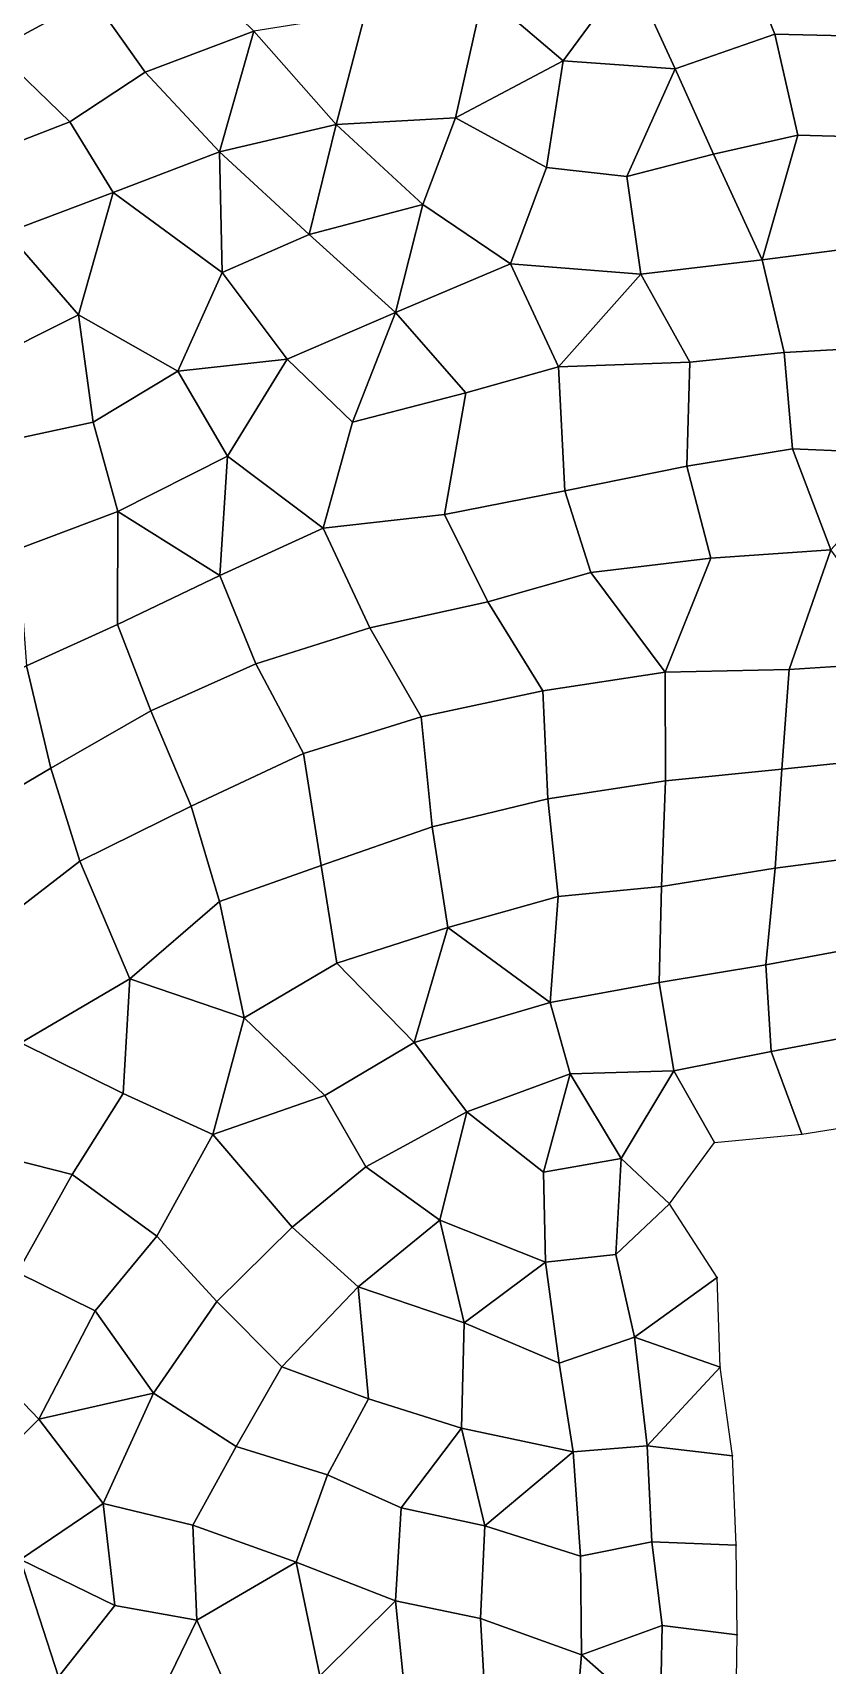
# Model space of a CAD drawing. Extents: x 380707 to 407438, y 6452841 to 6483357.
# Drawn here: x 388738 to 389535, y 6457756 to 6459394 of the extents above; entities that cross this region are included whole.
import ezdxf

# ---------------------------------------------------------------- set-up
doc = ezdxf.new("R2010")
doc.units = 0
for name, color, linetype in [('MESH_BOUND', 25, 'CONTINUOUS'), ('MESH_ELEMS', 18, 'CONTINUOUS'), ('MESH_NODES', 18, 'CONTINUOUS')]:
    doc.layers.add(name, color=color, linetype=linetype)

msp = doc.modelspace()

# ---------------------------------------------------------------- linework, layer by layer
at = {"layer": 'MESH_BOUND', "color": 25}
for points in [[(389509.42, 6458288.8, 0.064), (389597.144, 6458302.76, -0.275)], [(389376.672, 6458218.9, -0.136), (389421.595, 6458280.32, -0.225)], [(389421.595, 6458280.32, -0.225), (389509.42, 6458288.8, 0.064)], [(389424.225, 6458144.88, 0.118), (389376.672, 6458218.9, -0.136)], [(389427.3, 6458055.04, -0.157), (389424.225, 6458144.88, 0.118)], [(389439.838, 6457966.08, -0.073), (389427.3, 6458055.04, -0.157)], [(389443.431, 6457876.17, 0.08), (389439.838, 6457966.08, -0.073)], [(389444.518, 6457786.2, 0.145), (389443.431, 6457876.17, 0.08)], [(389443.118, 6457696.22, 0.135), (389444.518, 6457786.2, 0.145)]]:
    msp.add_polyline3d(points, dxfattribs=at)
at = {"layer": 'MESH_ELEMS', "color": 178}
for points in [[(388700.074, 6459376.63, -6.705), (388797.588, 6459429.44, -6.906), (388741.967, 6459498.34, -7.003), (388657.451, 6459451.54, -6.894)], [(389269.756, 6459365.76, -4.926), (389336.765, 6459456.8, -4.279), (389258.753, 6459508.18, -5.738), (389189.872, 6459433.87, -5.329)], [(389482.209, 6459392.48, -4.652), (389436.929, 6459502.82, -3.99), (389336.765, 6459456.8, -4.279), (389382.325, 6459357.8, -4.29)], [(389565.569, 6459489.62, -3.461), (389436.929, 6459502.82, -3.99), (389482.209, 6459392.48, -4.652), (389580.819, 6459390.25, -3.963)], [(388870.738, 6459482.33, -7.041), (388797.588, 6459429.44, -6.906), (388850.508, 6459354.18, -6.841), (388959.569, 6459395.47, -7.346)], [(389269.756, 6459365.76, -4.926), (389382.325, 6459357.8, -4.29), (389336.765, 6459456.8, -4.279), (389269.756, 6459365.76, -4.926)], [(388797.588, 6459429.44, -6.906), (388700.074, 6459376.63, -6.705), (388775.062, 6459304.58, -6.499), (388850.508, 6459354.18, -6.841)], [(389162.022, 6459308.52, -4.379), (389189.872, 6459433.87, -5.329), (389071.178, 6459413.34, -6.76), (389042.225, 6459301.86, -7.3)], [(389269.756, 6459365.76, -4.926), (389189.872, 6459433.87, -5.329), (389162.022, 6459308.52, -4.379), (389269.756, 6459365.76, -4.926)], [(389042.225, 6459301.86, -7.3), (389071.178, 6459413.34, -6.76), (388959.569, 6459395.47, -7.346), (389042.225, 6459301.86, -7.3)], [(388850.508, 6459354.18, -6.841), (388925.334, 6459274.42, -7.261), (388959.569, 6459395.47, -7.346), (388850.508, 6459354.18, -6.841)], [(388925.334, 6459274.42, -7.261), (389042.225, 6459301.86, -7.3), (388959.569, 6459395.47, -7.346), (388925.334, 6459274.42, -7.261)], [(389505.272, 6459291.08, -3.718), (389482.209, 6459392.48, -4.652), (389382.325, 6459357.8, -4.29), (389420.626, 6459272.03, -4.606)], [(389580.819, 6459390.25, -3.963), (389482.209, 6459392.48, -4.652), (389505.272, 6459291.08, -3.718), (389603.258, 6459288.6, -4.02)], [(388669.737, 6459263.77, -4.356), (388775.062, 6459304.58, -6.499), (388700.074, 6459376.63, -6.705), (388669.737, 6459263.77, -4.356)], [(389162.022, 6459308.52, -4.379), (389253.161, 6459258.66, -4.471), (389269.756, 6459365.76, -4.926), (389162.022, 6459308.52, -4.379)], [(389333.606, 6459249.58, -5.012), (389382.325, 6459357.8, -4.29), (389269.756, 6459365.76, -4.926), (389253.161, 6459258.66, -4.471)], [(388818.692, 6459233.44, -6.668), (388925.334, 6459274.42, -7.261), (388850.508, 6459354.18, -6.841), (388775.062, 6459304.58, -6.499)], [(389420.626, 6459272.03, -4.606), (389382.325, 6459357.8, -4.29), (389333.606, 6459249.58, -5.012), (389420.626, 6459272.03, -4.606)], [(388712.307, 6459193.6, -3.639), (388818.692, 6459233.44, -6.668), (388775.062, 6459304.58, -6.499), (388669.737, 6459263.77, -4.356)], [(388925.334, 6459274.42, -7.261), (389015.05, 6459191.42, -7.295), (389042.225, 6459301.86, -7.3), (388925.334, 6459274.42, -7.261)], [(389129.04, 6459221.63, -6.334), (389042.225, 6459301.86, -7.3), (389015.05, 6459191.42, -7.295), (389129.04, 6459221.63, -6.334)], [(389162.022, 6459308.52, -4.379), (389042.225, 6459301.86, -7.3), (389129.04, 6459221.63, -6.334), (389162.022, 6459308.52, -4.379)], [(389129.04, 6459221.63, -6.334), (389217.048, 6459162, -4.669), (389253.161, 6459258.66, -4.471), (389162.022, 6459308.52, -4.379)], [(389505.272, 6459291.08, -3.718), (389420.626, 6459272.03, -4.606), (389469.579, 6459165.94, -4.572), (389505.272, 6459291.08, -3.718)], [(389575.913, 6459179.66, -4.57), (389603.258, 6459288.6, -4.02), (389505.272, 6459291.08, -3.718), (389469.579, 6459165.94, -4.572)], [(388925.334, 6459274.42, -7.261), (388818.692, 6459233.44, -6.668), (388928.001, 6459153.42, -7.45), (388925.334, 6459274.42, -7.261)], [(388928.001, 6459153.42, -7.45), (389015.05, 6459191.42, -7.295), (388925.334, 6459274.42, -7.261), (388928.001, 6459153.42, -7.45)], [(389469.579, 6459165.94, -4.572), (389420.626, 6459272.03, -4.606), (389333.606, 6459249.58, -5.012), (389347.665, 6459151.56, -3.701)], [(389253.161, 6459258.66, -4.471), (389217.048, 6459162, -4.669), (389347.665, 6459151.56, -3.701), (389333.606, 6459249.58, -5.012)], [(388818.692, 6459233.44, -6.668), (388712.307, 6459193.6, -3.639), (388783.676, 6459110.77, -5.943), (388818.692, 6459233.44, -6.668)], [(388783.676, 6459110.77, -5.943), (388883.457, 6459054.47, -7.463), (388928.001, 6459153.42, -7.45), (388818.692, 6459233.44, -6.668)], [(389129.04, 6459221.63, -6.334), (389015.05, 6459191.42, -7.295), (389101.851, 6459113.06, -6.864), (389129.04, 6459221.63, -6.334)], [(389129.04, 6459221.63, -6.334), (389101.851, 6459113.06, -6.864), (389217.048, 6459162, -4.669), (389129.04, 6459221.63, -6.334)], [(388684.206, 6459060.9, -3.068), (388783.676, 6459110.77, -5.943), (388712.307, 6459193.6, -3.639), (388629.304, 6459144.38, -2.983)], [(388992.905, 6459066.51, -7.234), (389101.851, 6459113.06, -6.864), (389015.05, 6459191.42, -7.295), (388928.001, 6459153.42, -7.45)], [(389469.579, 6459165.94, -4.572), (389347.665, 6459151.56, -3.701), (389396.916, 6459063.43, -3.142), (389491.675, 6459073.16, -3.444)], [(389575.913, 6459179.66, -4.57), (389469.579, 6459165.94, -4.572), (389491.675, 6459073.16, -3.444), (389613.157, 6459079.87, -3.383)], [(388883.457, 6459054.47, -7.463), (388992.905, 6459066.51, -7.234), (388928.001, 6459153.42, -7.45), (388883.457, 6459054.47, -7.463)], [(389172.397, 6459032.52, -6.639), (389265.145, 6459058.54, -5.306), (389217.048, 6459162, -4.669), (389101.851, 6459113.06, -6.864)], [(389347.665, 6459151.56, -3.701), (389217.048, 6459162, -4.669), (389265.145, 6459058.54, -5.306), (389347.665, 6459151.56, -3.701)], [(389396.916, 6459063.43, -3.142), (389347.665, 6459151.56, -3.701), (389265.145, 6459058.54, -5.306), (389396.916, 6459063.43, -3.142)], [(388798.379, 6459003.22, -7.272), (388783.676, 6459110.77, -5.943), (388684.206, 6459060.9, -3.068), (388713.35, 6458984.69, -3.948)], [(388783.676, 6459110.77, -5.943), (388798.379, 6459003.22, -7.272), (388883.457, 6459054.47, -7.463), (388783.676, 6459110.77, -5.943)], [(388992.905, 6459066.51, -7.234), (389058.553, 6459003.21, -6.979), (389101.851, 6459113.06, -6.864), (388992.905, 6459066.51, -7.234)], [(389058.553, 6459003.21, -6.979), (389172.397, 6459032.52, -6.639), (389101.851, 6459113.06, -6.864), (389058.553, 6459003.21, -6.979)], [(388883.457, 6459054.47, -7.463), (388933.168, 6458969.1, -7.46), (388992.905, 6459066.51, -7.234), (388883.457, 6459054.47, -7.463)], [(389058.553, 6459003.21, -6.979), (388992.905, 6459066.51, -7.234), (388933.168, 6458969.1, -7.46), (389029.314, 6458896.81, -7.701)], [(389499.821, 6458976.45, -5.242), (389491.675, 6459073.16, -3.444), (389396.916, 6459063.43, -3.142), (389393.788, 6458958.94, -3.397)], [(389624.981, 6458971.08, -3.773), (389613.157, 6459079.87, -3.383), (389491.675, 6459073.16, -3.444), (389499.821, 6458976.45, -5.242)], [(388933.168, 6458969.1, -7.46), (388883.457, 6459054.47, -7.463), (388798.379, 6459003.22, -7.272), (388823.384, 6458913.57, -7.836)], [(389271.436, 6458934.24, -6.612), (389265.145, 6459058.54, -5.306), (389172.397, 6459032.52, -6.639), (389150.844, 6458910.32, -7.474)], [(389393.788, 6458958.94, -3.397), (389396.916, 6459063.43, -3.142), (389265.145, 6459058.54, -5.306), (389271.436, 6458934.24, -6.612)], [(389150.844, 6458910.32, -7.474), (389172.397, 6459032.52, -6.639), (389058.553, 6459003.21, -6.979), (389029.314, 6458896.81, -7.701)], [(388823.384, 6458913.57, -7.836), (388798.379, 6459003.22, -7.272), (388713.35, 6458984.69, -3.948), (388722.866, 6458875.85, -7.158)], [(388925.65, 6458849.41, -8.309), (388933.168, 6458969.1, -7.46), (388823.384, 6458913.57, -7.836), (388925.65, 6458849.41, -8.309)], [(388925.65, 6458849.41, -8.309), (389029.314, 6458896.81, -7.701), (388933.168, 6458969.1, -7.46), (388925.65, 6458849.41, -8.309)], [(389418.143, 6458866.72, -6.39), (389538.329, 6458875.15, -6.56), (389499.821, 6458976.45, -5.242), (389393.788, 6458958.94, -3.397)], [(389624.981, 6458971.08, -3.773), (389499.821, 6458976.45, -5.242), (389538.329, 6458875.15, -6.56), (389624.981, 6458971.08, -3.773)], [(389393.788, 6458958.94, -3.397), (389271.436, 6458934.24, -6.612), (389297.616, 6458852.42, -8.631), (389418.143, 6458866.72, -6.39)], [(389271.436, 6458934.24, -6.612), (389150.844, 6458910.32, -7.474), (389194.438, 6458822.8, -9.57), (389297.616, 6458852.42, -8.631)], [(388822.835, 6458800.21, -9.329), (388823.384, 6458913.57, -7.836), (388722.866, 6458875.85, -7.158), (388731.667, 6458758.61, -10.026)], [(388925.65, 6458849.41, -8.309), (388823.384, 6458913.57, -7.836), (388822.835, 6458800.21, -9.329), (388925.65, 6458849.41, -8.309)], [(389150.844, 6458910.32, -7.474), (389029.314, 6458896.81, -7.701), (389076.06, 6458796.77, -10.239), (389194.438, 6458822.8, -9.57)], [(389029.314, 6458896.81, -7.701), (388925.65, 6458849.41, -8.309), (388961.705, 6458760.61, -11.059), (389076.06, 6458796.77, -10.239)], [(389496.657, 6458755, -11.954), (389538.329, 6458875.15, -6.56), (389418.143, 6458866.72, -6.39), (389372.2, 6458752.41, -13.595)], [(389496.657, 6458755, -11.954), (389620.875, 6458762.94, -10.153), (389538.329, 6458875.15, -6.56), (389496.657, 6458755, -11.954)], [(389418.143, 6458866.72, -6.39), (389297.616, 6458852.42, -8.631), (389372.2, 6458752.41, -13.595), (389418.143, 6458866.72, -6.39)], [(388961.705, 6458760.61, -11.059), (388925.65, 6458849.41, -8.309), (388822.835, 6458800.21, -9.329), (388856.205, 6458713.61, -10.998)], [(389249.374, 6458733.51, -11.896), (389372.2, 6458752.41, -13.595), (389297.616, 6458852.42, -8.631), (389194.438, 6458822.8, -9.57)], [(389127.609, 6458707.59, -9.889), (389249.374, 6458733.51, -11.896), (389194.438, 6458822.8, -9.57), (389076.06, 6458796.77, -10.239)], [(388731.667, 6458758.61, -10.026), (388756.074, 6458656.11, -10.31), (388856.205, 6458713.61, -10.998), (388822.835, 6458800.21, -9.329)], [(389076.06, 6458796.77, -10.239), (388961.705, 6458760.61, -11.059), (389009.484, 6458670.7, -9.347), (389127.609, 6458707.59, -9.889)], [(388756.074, 6458656.11, -10.31), (388731.667, 6458758.61, -10.026), (388620.766, 6458694.35, -11.075), (388665.904, 6458602.72, -10.183)], [(388961.705, 6458760.61, -11.059), (388856.205, 6458713.61, -10.998), (388896.727, 6458617.93, -9.059), (389009.484, 6458670.7, -9.347)], [(389608.309, 6458667.26, -12.518), (389620.875, 6458762.94, -10.153), (389496.657, 6458755, -11.954), (389489.159, 6458654.79, -12.621)], [(389372.418, 6458643.2, -5.305), (389372.2, 6458752.41, -13.595), (389249.374, 6458733.51, -11.896), (389254.468, 6458625.01, -7.605)], [(389489.159, 6458654.79, -12.621), (389496.657, 6458755, -11.954), (389372.2, 6458752.41, -13.595), (389372.418, 6458643.2, -5.305)], [(389254.468, 6458625.01, -7.605), (389249.374, 6458733.51, -11.896), (389127.609, 6458707.59, -9.889), (389138.381, 6458597.17, -7.663)], [(388896.727, 6458617.93, -9.059), (388856.205, 6458713.61, -10.998), (388756.074, 6458656.11, -10.31), (388785.239, 6458562.58, -8.912)], [(389009.484, 6458670.7, -9.347), (389027.21, 6458558.27, -7.11), (389138.381, 6458597.17, -7.663), (389127.609, 6458707.59, -9.889)], [(389027.21, 6458558.27, -7.11), (389009.484, 6458670.7, -9.347), (388896.727, 6458617.93, -9.059), (388925.247, 6458522.05, -8.091)], [(389595.377, 6458570.17, -7.211), (389608.309, 6458667.26, -12.518), (389489.159, 6458654.79, -12.621), (389482.36, 6458555.59, -0.859)], [(388785.239, 6458562.58, -8.912), (388756.074, 6458656.11, -10.31), (388665.904, 6458602.72, -10.183), (388687.334, 6458487.29, -8.929)], [(389368.666, 6458537.09, -1.018), (389372.418, 6458643.2, -5.305), (389254.468, 6458625.01, -7.605), (389264.905, 6458527.26, -1.534)], [(389482.36, 6458555.59, -0.859), (389489.159, 6458654.79, -12.621), (389372.418, 6458643.2, -5.305), (389368.666, 6458537.09, -1.018)], [(389264.905, 6458527.26, -1.534), (389254.468, 6458625.01, -7.605), (389138.381, 6458597.17, -7.663), (389154.166, 6458496.09, -2.258)], [(388925.247, 6458522.05, -8.091), (388896.727, 6458617.93, -9.059), (388785.239, 6458562.58, -8.912), (388835.323, 6458444.61, -7.901)], [(389154.166, 6458496.09, -2.258), (389138.381, 6458597.17, -7.663), (389027.21, 6458558.27, -7.11), (389042.813, 6458460.16, -3.288)], [(388835.323, 6458444.61, -7.901), (388785.239, 6458562.58, -8.912), (388687.334, 6458487.29, -8.929), (388725.955, 6458380.24, -8.096)], [(389582.849, 6458478.85, -4.135), (389595.377, 6458570.17, -7.211), (389482.36, 6458555.59, -0.859), (389473.236, 6458458.48, -0.956)], [(389042.813, 6458460.16, -3.288), (389027.21, 6458558.27, -7.11), (388925.247, 6458522.05, -8.091), (388949.884, 6458405.33, -5.874)], [(389473.236, 6458458.48, -0.956), (389482.36, 6458555.59, -0.859), (389368.666, 6458537.09, -1.018), (389366.02, 6458441.02, -0.958)], [(389264.905, 6458527.26, -1.534), (389154.166, 6458496.09, -2.258), (389256.993, 6458420.78, -1.426), (389264.905, 6458527.26, -1.534)], [(389366.02, 6458441.02, -0.958), (389368.666, 6458537.09, -1.018), (389264.905, 6458527.26, -1.534), (389256.993, 6458420.78, -1.426)], [(388835.323, 6458444.61, -7.901), (388949.884, 6458405.33, -5.874), (388925.247, 6458522.05, -8.091), (388835.323, 6458444.61, -7.901)], [(389042.813, 6458460.16, -3.288), (389120.424, 6458380.73, -2.402), (389154.166, 6458496.09, -2.258), (389042.813, 6458460.16, -3.288)], [(389120.424, 6458380.73, -2.402), (389256.993, 6458420.78, -1.426), (389154.166, 6458496.09, -2.258), (389120.424, 6458380.73, -2.402)], [(389575.827, 6458390.14, -0.839), (389582.849, 6458478.85, -4.135), (389473.236, 6458458.48, -0.956), (389478.533, 6458371.57, -0.947)], [(388835.323, 6458444.61, -7.901), (388725.955, 6458380.24, -8.096), (388828.548, 6458329.54, -7.735), (388835.323, 6458444.61, -7.901)], [(388949.884, 6458405.33, -5.874), (388835.323, 6458444.61, -7.901), (388828.548, 6458329.54, -7.735), (388918.56, 6458288.47, -7.148)], [(389042.813, 6458460.16, -3.288), (388949.884, 6458405.33, -5.874), (389030.968, 6458327.52, -3.361), (389120.424, 6458380.73, -2.402)], [(389366.02, 6458441.02, -0.958), (389380.884, 6458352.25, -0.898), (389478.533, 6458371.57, -0.947), (389473.236, 6458458.48, -0.956)], [(389366.02, 6458441.02, -0.958), (389256.993, 6458420.78, -1.426), (389276.874, 6458349.13, -1.319), (389380.884, 6458352.25, -0.898)], [(389256.993, 6458420.78, -1.426), (389120.424, 6458380.73, -2.402), (389173.384, 6458311.26, -1.768), (389276.874, 6458349.13, -1.319)], [(388918.56, 6458288.47, -7.148), (389030.968, 6458327.52, -3.361), (388949.884, 6458405.33, -5.874), (388918.56, 6458288.47, -7.148)], [(388725.955, 6458380.24, -8.096), (388678.561, 6458273.26, -8.273), (388777.398, 6458248.15, -7.922), (388828.548, 6458329.54, -7.735)], [(389071.916, 6458256.07, -2.836), (389173.384, 6458311.26, -1.768), (389120.424, 6458380.73, -2.402), (389030.968, 6458327.52, -3.361)], [(389575.827, 6458390.14, -0.839), (389478.533, 6458371.57, -0.947), (389509.42, 6458288.8, 0.064), (389597.144, 6458302.76, -0.275)], [(389421.595, 6458280.32, -0.225), (389509.42, 6458288.8, 0.064), (389478.533, 6458371.57, -0.947), (389380.884, 6458352.25, -0.898)], [(389173.384, 6458311.26, -1.768), (389250.13, 6458250.42, -1.51), (389276.874, 6458349.13, -1.319), (389173.384, 6458311.26, -1.768)], [(389276.874, 6458349.13, -1.319), (389250.13, 6458250.42, -1.51), (389327.888, 6458264.2, -1.127), (389276.874, 6458349.13, -1.319)], [(389327.888, 6458264.2, -1.127), (389380.884, 6458352.25, -0.898), (389276.874, 6458349.13, -1.319), (389327.888, 6458264.2, -1.127)], [(389327.888, 6458264.2, -1.127), (389376.672, 6458218.9, -0.136), (389421.595, 6458280.32, -0.225), (389380.884, 6458352.25, -0.898)], [(388862.388, 6458186.43, -7.718), (388918.56, 6458288.47, -7.148), (388828.548, 6458329.54, -7.735), (388777.398, 6458248.15, -7.922)], [(389030.968, 6458327.52, -3.361), (388918.56, 6458288.47, -7.148), (388998.201, 6458195.4, -3.958), (389071.916, 6458256.07, -2.836)], [(389146.345, 6458202.51, -2.136), (389173.384, 6458311.26, -1.768), (389071.916, 6458256.07, -2.836), (389146.345, 6458202.51, -2.136)], [(389250.13, 6458250.42, -1.51), (389173.384, 6458311.26, -1.768), (389146.345, 6458202.51, -2.136), (389252.178, 6458160.26, -1.667)], [(388998.201, 6458195.4, -3.958), (388918.56, 6458288.47, -7.148), (388862.388, 6458186.43, -7.718), (388922.504, 6458120.74, -6.139)], [(388722.476, 6458149.74, -8.123), (388777.398, 6458248.15, -7.922), (388678.561, 6458273.26, -8.273), (388644.669, 6458181.68, -8.355)], [(389322.858, 6458168.03, -1.398), (389327.888, 6458264.2, -1.127), (389250.13, 6458250.42, -1.51), (389252.178, 6458160.26, -1.667)], [(389376.672, 6458218.9, -0.136), (389327.888, 6458264.2, -1.127), (389322.858, 6458168.03, -1.398), (389376.672, 6458218.9, -0.136)], [(388722.476, 6458149.74, -8.123), (388800.555, 6458111.54, -7.672), (388862.388, 6458186.43, -7.718), (388777.398, 6458248.15, -7.922)], [(389071.916, 6458256.07, -2.836), (388998.201, 6458195.4, -3.958), (389064.323, 6458135.44, -2.722), (389146.345, 6458202.51, -2.136)], [(389424.225, 6458144.88, 0.118), (389376.672, 6458218.9, -0.136), (389322.858, 6458168.03, -1.398), (389341.419, 6458085.16, -1.325)], [(389146.345, 6458202.51, -2.136), (389064.323, 6458135.44, -2.722), (389170.487, 6458099.37, -1.975), (389146.345, 6458202.51, -2.136)], [(389170.487, 6458099.37, -1.975), (389252.178, 6458160.26, -1.667), (389146.345, 6458202.51, -2.136), (389170.487, 6458099.37, -1.975)], [(388922.504, 6458120.74, -6.139), (388862.388, 6458186.43, -7.718), (388800.555, 6458111.54, -7.672), (388859.084, 6458028.97, -6.761)], [(388987.734, 6458055.33, -3.966), (389064.323, 6458135.44, -2.722), (388998.201, 6458195.4, -3.958), (388922.504, 6458120.74, -6.139)], [(389341.419, 6458085.16, -1.325), (389322.858, 6458168.03, -1.398), (389252.178, 6458160.26, -1.667), (389265.721, 6458059.04, -1.675)], [(388683.321, 6458065.47, -8.09), (388743.947, 6458002.77, -6.819), (388800.555, 6458111.54, -7.672), (388722.476, 6458149.74, -8.123)], [(389265.721, 6458059.04, -1.675), (389252.178, 6458160.26, -1.667), (389170.487, 6458099.37, -1.975), (389265.721, 6458059.04, -1.675)], [(388987.734, 6458055.33, -3.966), (389074.627, 6458023.24, -2.399), (389064.323, 6458135.44, -2.722), (388987.734, 6458055.33, -3.966)], [(389170.487, 6458099.37, -1.975), (389064.323, 6458135.44, -2.722), (389074.627, 6458023.24, -2.399), (389167.937, 6457993.65, -1.941)], [(389424.225, 6458144.88, 0.118), (389341.419, 6458085.16, -1.325), (389427.3, 6458055.04, -0.157), (389424.225, 6458144.88, 0.118)], [(388942.041, 6457975.37, -5.463), (388987.734, 6458055.33, -3.966), (388922.504, 6458120.74, -6.139), (388859.084, 6458028.97, -6.761)], [(388800.555, 6458111.54, -7.672), (388743.947, 6458002.77, -6.819), (388859.084, 6458028.97, -6.761), (388800.555, 6458111.54, -7.672)], [(389265.721, 6458059.04, -1.675), (389170.487, 6458099.37, -1.975), (389167.937, 6457993.65, -1.941), (389279.851, 6457969.89, -1.448)], [(389265.721, 6458059.04, -1.675), (389279.851, 6457969.89, -1.448), (389354.277, 6457976.09, -1.176), (389341.419, 6458085.16, -1.325)], [(389354.277, 6457976.09, -1.176), (389427.3, 6458055.04, -0.157), (389341.419, 6458085.16, -1.325), (389354.277, 6457976.09, -1.176)], [(388681.031, 6457939.9, -6.194), (388743.947, 6458002.77, -6.819), (388683.321, 6458065.47, -8.09), (388607.385, 6457975.49, -7.881)], [(389033.503, 6457946.8, -2.645), (389074.627, 6458023.24, -2.399), (388987.734, 6458055.33, -3.966), (388942.041, 6457975.37, -5.463)], [(389439.838, 6457966.08, -0.073), (389427.3, 6458055.04, -0.157), (389354.277, 6457976.09, -1.176), (389439.838, 6457966.08, -0.073)], [(388743.947, 6458002.77, -6.819), (388808.357, 6457918.14, -5.999), (388859.084, 6458028.97, -6.761), (388743.947, 6458002.77, -6.819)], [(388898.497, 6457896.35, -5.819), (388942.041, 6457975.37, -5.463), (388859.084, 6458028.97, -6.761), (388808.357, 6457918.14, -5.999)], [(389074.627, 6458023.24, -2.399), (389033.503, 6457946.8, -2.645), (389107.488, 6457913.8, -2.11), (389167.937, 6457993.65, -1.941)], [(388681.031, 6457939.9, -6.194), (388725.7, 6457862, -5.308), (388808.357, 6457918.14, -5.999), (388743.947, 6458002.77, -6.819)], [(389167.937, 6457993.65, -1.941), (389107.488, 6457913.8, -2.11), (389191.471, 6457895.58, -1.762), (389167.937, 6457993.65, -1.941)], [(389279.851, 6457969.89, -1.448), (389167.937, 6457993.65, -1.941), (389191.471, 6457895.58, -1.762), (389279.851, 6457969.89, -1.448)], [(389002.219, 6457859.16, -2.789), (389033.503, 6457946.8, -2.645), (388942.041, 6457975.37, -5.463), (388898.497, 6457896.35, -5.819)], [(389191.471, 6457895.58, -1.762), (389287.422, 6457865.28, -1.456), (389279.851, 6457969.89, -1.448), (389191.471, 6457895.58, -1.762)], [(389279.851, 6457969.89, -1.448), (389287.422, 6457865.28, -1.456), (389358.737, 6457879.71, -1.217), (389354.277, 6457976.09, -1.176)], [(389439.838, 6457966.08, -0.073), (389354.277, 6457976.09, -1.176), (389358.737, 6457879.71, -1.217), (389443.431, 6457876.17, 0.08)], [(389002.219, 6457859.16, -2.789), (389101.793, 6457820.31, -1.979), (389107.488, 6457913.8, -2.11), (389033.503, 6457946.8, -2.645)], [(388820.354, 6457815.7, -5.731), (388808.357, 6457918.14, -5.999), (388725.7, 6457862, -5.308), (388820.354, 6457815.7, -5.731)], [(388820.354, 6457815.7, -5.731), (388902.402, 6457800.97, -5.026), (388898.497, 6457896.35, -5.819), (388808.357, 6457918.14, -5.999)], [(389191.471, 6457895.58, -1.762), (389107.488, 6457913.8, -2.11), (389101.793, 6457820.31, -1.979), (389187.097, 6457802.59, -1.678)], [(389002.219, 6457859.16, -2.789), (388898.497, 6457896.35, -5.819), (388902.402, 6457800.97, -5.026), (389002.219, 6457859.16, -2.789)], [(389287.422, 6457865.28, -1.456), (389191.471, 6457895.58, -1.762), (389187.097, 6457802.59, -1.678), (389288.134, 6457766.3, -1.282)], [(389369.068, 6457795.57, -1.09), (389358.737, 6457879.71, -1.217), (389287.422, 6457865.28, -1.456), (389288.134, 6457766.3, -1.282)], [(389443.431, 6457876.17, 0.08), (389358.737, 6457879.71, -1.217), (389369.068, 6457795.57, -1.09), (389444.518, 6457786.2, 0.145)], [(388658.336, 6457742.42, -5.382), (388763.81, 6457744.05, -5.437), (388725.7, 6457862, -5.308), (388624.642, 6457844.11, -6.33)], [(388763.81, 6457744.05, -5.437), (388820.354, 6457815.7, -5.731), (388725.7, 6457862, -5.308), (388763.81, 6457744.05, -5.437)], [(389025.839, 6457745.09, -2.138), (389002.219, 6457859.16, -2.789), (388902.402, 6457800.97, -5.026), (388946.386, 6457702.1, -2.549)], [(389002.219, 6457859.16, -2.789), (389025.839, 6457745.09, -2.138), (389101.793, 6457820.31, -1.979), (389002.219, 6457859.16, -2.789)], [(388855.265, 6457703.53, -4.042), (388902.402, 6457800.97, -5.026), (388820.354, 6457815.7, -5.731), (388763.81, 6457744.05, -5.437)], [(389101.793, 6457820.31, -1.979), (389025.839, 6457745.09, -2.138), (389112.721, 6457710.72, -1.72), (389101.793, 6457820.31, -1.979)], [(389112.721, 6457710.72, -1.72), (389193.12, 6457695.91, -1.457), (389187.097, 6457802.59, -1.678), (389101.793, 6457820.31, -1.979)], [(388855.265, 6457703.53, -4.042), (388946.386, 6457702.1, -2.549), (388902.402, 6457800.97, -5.026), (388855.265, 6457703.53, -4.042)], [(389193.12, 6457695.91, -1.457), (389278.768, 6457654.89, -1.182), (389288.134, 6457766.3, -1.282), (389187.097, 6457802.59, -1.678)], [(389367.239, 6457696.66, -1.017), (389369.068, 6457795.57, -1.09), (389288.134, 6457766.3, -1.282), (389367.239, 6457696.66, -1.017)], [(389444.518, 6457786.2, 0.145), (389369.068, 6457795.57, -1.09), (389367.239, 6457696.66, -1.017), (389443.118, 6457696.22, 0.135)], [(389288.134, 6457766.3, -1.282), (389278.768, 6457654.89, -1.182), (389367.239, 6457696.66, -1.017), (389288.134, 6457766.3, -1.282)]]:
    msp.add_3dface(points, dxfattribs=at)
at = {"layer": 'MESH_NODES', "color": 18}
for p in [(389482.209, 6459392.48, -4.652), (389269.756, 6459365.76, -4.926), (388850.508, 6459354.18, -6.841), (389382.325, 6459357.8, -4.29), (388775.062, 6459304.58, -6.499), (389042.225, 6459301.86, -7.3), (389162.022, 6459308.52, -4.379), (389505.272, 6459291.08, -3.718), (388925.334, 6459274.42, -7.261), (389420.626, 6459272.03, -4.606), (389253.161, 6459258.66, -4.471), (389333.606, 6459249.58, -5.012), (388818.692, 6459233.44, -6.668), (389129.04, 6459221.63, -6.334), (389015.05, 6459191.42, -7.295), (389469.579, 6459165.94, -4.572), (388928.001, 6459153.42, -7.45), (389217.048, 6459162, -4.669), (389347.665, 6459151.56, -3.701), (388783.676, 6459110.77, -5.943), (389101.851, 6459113.06, -6.864), (388992.905, 6459066.51, -7.234), (389491.675, 6459073.16, -3.444), (388883.457, 6459054.47, -7.463), (389265.145, 6459058.54, -5.306), (389396.916, 6459063.43, -3.142), (389172.397, 6459032.52, -6.639), (388798.379, 6459003.22, -7.272), (389058.553, 6459003.21, -6.979), (388933.168, 6458969.1, -7.46), (389499.821, 6458976.45, -5.242), (389393.788, 6458958.94, -3.397), (389271.436, 6458934.24, -6.612), (388823.384, 6458913.57, -7.836), (389150.844, 6458910.32, -7.474), (389029.314, 6458896.81, -7.701), (389418.143, 6458866.72, -6.39), (388925.65, 6458849.41, -8.309), (389297.616, 6458852.42, -8.631), (389194.438, 6458822.8, -9.57), (388822.835, 6458800.21, -9.329), (389076.06, 6458796.77, -10.239), (388961.705, 6458760.61, -11.059), (389372.2, 6458752.41, -13.595), (389496.657, 6458755, -11.954), (389249.374, 6458733.51, -11.896), (388856.205, 6458713.61, -10.998), (389127.609, 6458707.59, -9.889), (389009.484, 6458670.7, -9.347), (388756.074, 6458656.11, -10.31), (389372.418, 6458643.2, -5.305), (389489.159, 6458654.79, -12.621), (389254.468, 6458625.01, -7.605), (388896.727, 6458617.93, -9.059), (389138.381, 6458597.17, -7.663), (388785.239, 6458562.58, -8.912), (389027.21, 6458558.27, -7.11), (389482.36, 6458555.59, -0.859), (389264.905, 6458527.26, -1.534), (389368.666, 6458537.09, -1.018), (388925.247, 6458522.05, -8.091), (389154.166, 6458496.09, -2.258), (388835.323, 6458444.61, -7.901), (389042.813, 6458460.16, -3.288), (389473.236, 6458458.48, -0.956), (389366.02, 6458441.02, -0.958), (389256.993, 6458420.78, -1.426), (388949.884, 6458405.33, -5.874), (389120.424, 6458380.73, -2.402), (389478.533, 6458371.57, -0.947), (389276.874, 6458349.13, -1.319), (389380.884, 6458352.25, -0.898), (388828.548, 6458329.54, -7.735), (389030.968, 6458327.52, -3.361), (389173.384, 6458311.26, -1.768), (388918.56, 6458288.47, -7.148), (389421.595, 6458280.32, -0.225), (389509.42, 6458288.8, 0.064), (389327.888, 6458264.2, -1.127), (388777.398, 6458248.15, -7.922), (389071.916, 6458256.07, -2.836), (389250.13, 6458250.42, -1.51), (389376.672, 6458218.9, -0.136), (389146.345, 6458202.51, -2.136), (388862.388, 6458186.43, -7.718), (388998.201, 6458195.4, -3.958), (389322.858, 6458168.03, -1.398), (389252.178, 6458160.26, -1.667), (389064.323, 6458135.44, -2.722), (389424.225, 6458144.88, 0.118), (388922.504, 6458120.74, -6.139), (388800.555, 6458111.54, -7.672), (389170.487, 6458099.37, -1.975), (389341.419, 6458085.16, -1.325), (388987.734, 6458055.33, -3.966), (389265.721, 6458059.04, -1.675), (389427.3, 6458055.04, -0.157), (388859.084, 6458028.97, -6.761), (389074.627, 6458023.24, -2.399), (388743.947, 6458002.77, -6.819), (389167.937, 6457993.65, -1.941), (388942.041, 6457975.37, -5.463), (389279.851, 6457969.89, -1.448), (389354.277, 6457976.09, -1.176), (389439.838, 6457966.08, -0.073), (389033.503, 6457946.8, -2.645), (388808.357, 6457918.14, -5.999), (389107.488, 6457913.8, -2.11), (388898.497, 6457896.35, -5.819), (389191.471, 6457895.58, -1.762), (389358.737, 6457879.71, -1.217), (389443.431, 6457876.17, 0.08), (389002.219, 6457859.16, -2.789), (389287.422, 6457865.28, -1.456), (388820.354, 6457815.7, -5.731), (389101.793, 6457820.31, -1.979), (388902.402, 6457800.97, -5.026), (389187.097, 6457802.59, -1.678), (389369.068, 6457795.57, -1.09), (389444.518, 6457786.2, 0.145), (389288.134, 6457766.3, -1.282)]:
    msp.add_point(p, dxfattribs=at)

doc.saveas('drawing.dxf')
